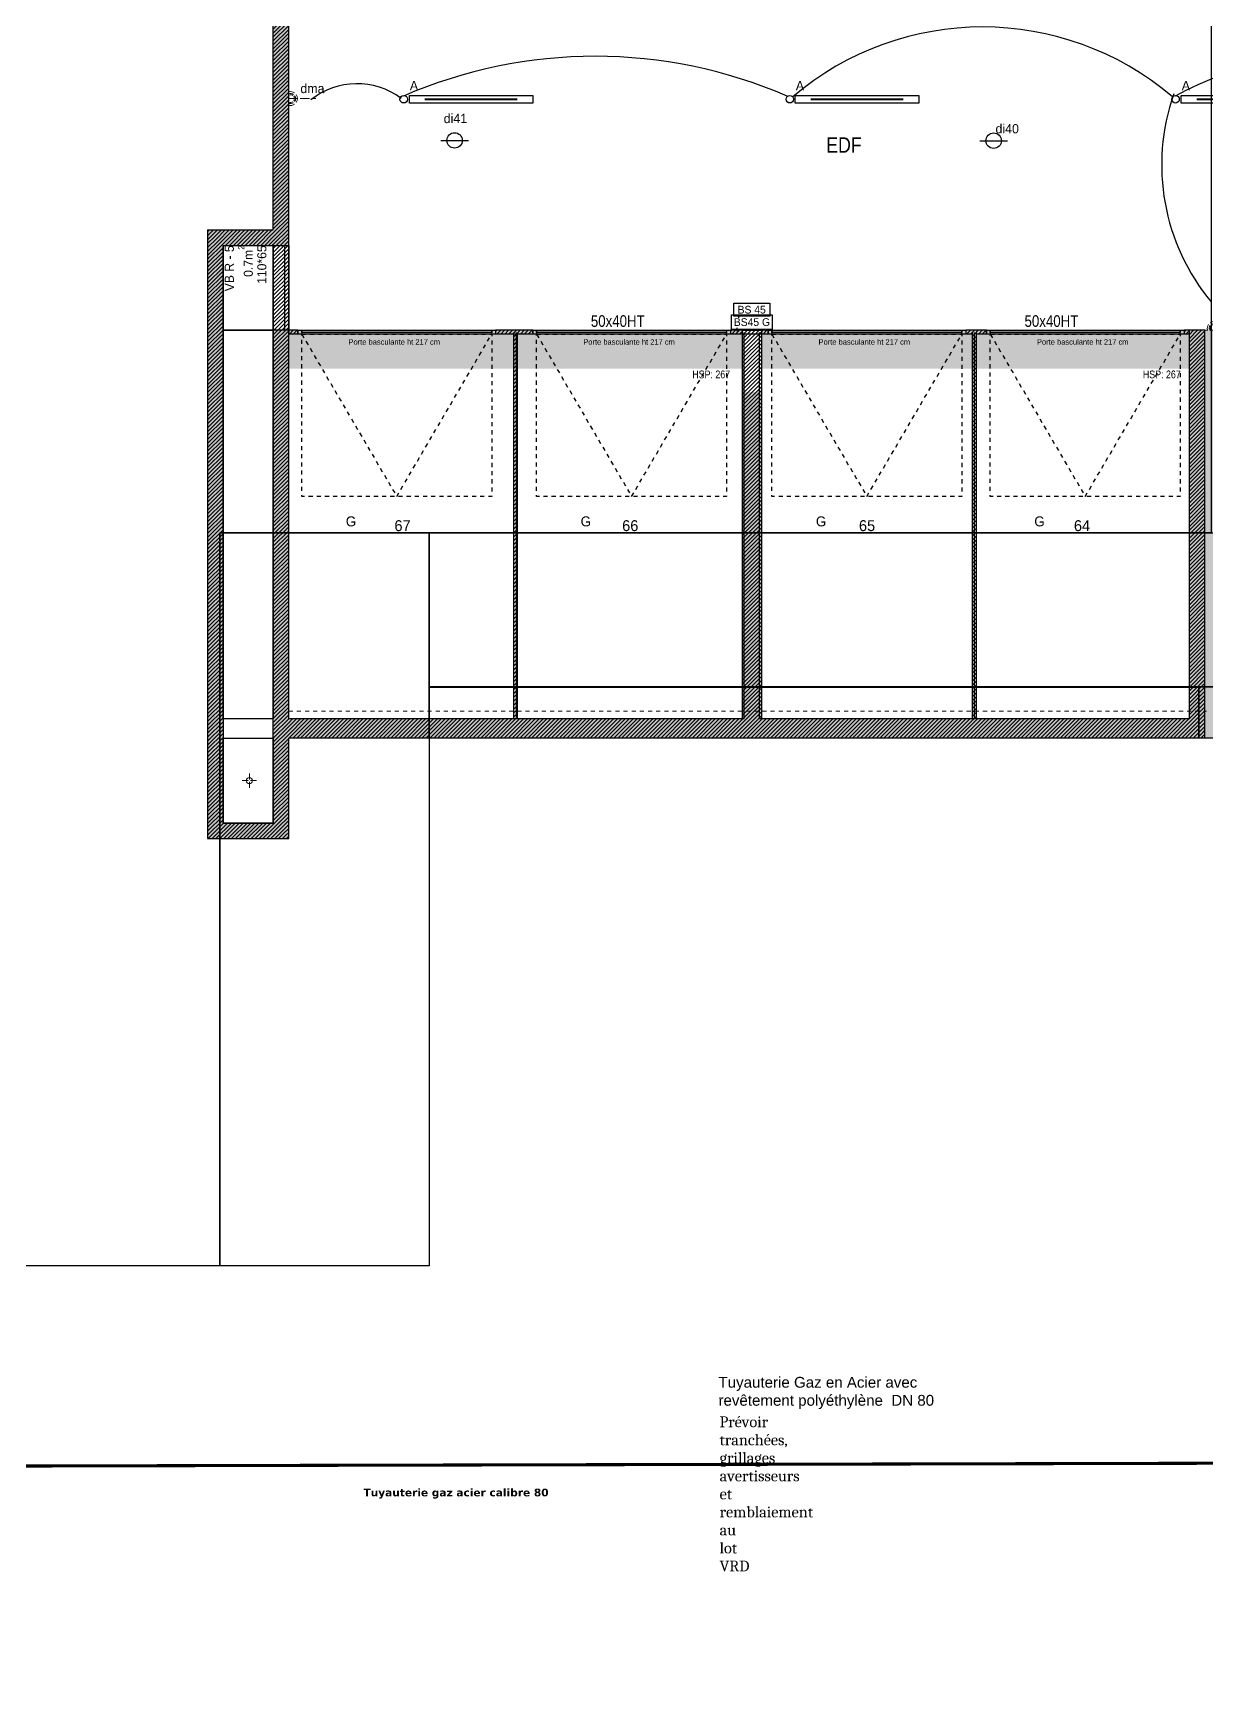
# Model space of a CAD drawing. Header units: centimetres. Extents: x 2811 to 13089, y 820 to 6224.
# Drawn here: x 4690 to 6209, y 2005 to 4164 of the extents above; entities that cross this region are included whole.
import ezdxf
from ezdxf.enums import TextEntityAlignment as Align

# ---------------------------------------------------------------- set-up
doc = ezdxf.new("R2010")
doc.units = ezdxf.units.CM
for name, pattern in [('ACAD_ISO02W100', [15, 12, -3]), ('prlm_gaz', [36, 24, -3, 0, -3, 0, -3, 0, -3]), ('Style de ligne -1', [0.41664, 0.20828, -0.20836]), ('VW-01', [0.41656, 0.20828, -0.20828])]:
    doc.linetypes.add(name, pattern=pattern)
for name, color, linetype in [('01_poch_BN', 9, 'Continuous'), ('01_poch_murs', 253, 'Continuous'), ('01_texte', 252, 'Continuous'), ('B GÈnÈral_Hatch', 252, 'Continuous'), ('B Général', 252, 'Continuous'), ('C ANNOTATIONS-prestations', 252, 'Continuous'), ('C ANNOTATIONS-texte', 252, 'Continuous')]:
    doc.layers.add(name, color=color, linetype=linetype)
for name, color, linetype, lineweight in [('prlm-ELEC-BT', 1, 'Continuous', 25), ('prlm-ELEC-CFO', 1, 'Continuous', 25), ('prlm-ELEC-SSI', 6, 'Continuous', 30), ('prlm-GAZ', 2, 'Continuous', 50), ('prlm-MOD-PB', 2, 'Continuous', 30)]:
    doc.layers.add(name, color=color, linetype=linetype, lineweight=lineweight)
doc.layers.add('prlm-ZEROPLOT', color=254, linetype='Continuous', plot=False)
doc.styles.add('ARIAL NA', font='ARIALN.TTF')
doc.styles.add('Eurostile', font='Eurosti.TTF')
doc.styles.add('Eurostile (bold)', font='Eurostib.TTF')
doc.styles.add('prlm-eau-ef', font='ariblk.ttf', dxfattribs={"height": 18})
doc.styles.add('prlm-elec-cfo', font='comic.ttf', dxfattribs={"height": 12})
doc.styles.add('prlm-elec-ssi', font='comic.ttf', dxfattribs={"height": 12})
doc.styles.add('prlm-mod', font='cambriaz.ttf', dxfattribs={"height": 18})
doc.styles.add('prlm-narrow', font='swissc.ttf', dxfattribs={"height": 10})
pattern_1 = [(45, (0, 0), (2.4253472, -2.6458333), [])]

# ---------------------------------------------------------------- blocks, each defined once
blk = doc.blocks.new('Porte basculante ht200cm')
at = {"layer": 'B Général', "linetype": 'Style de ligne -1', "ltscale": 25.4}
for p, q in [((-123, -2.5), (0, -212.5)), ((0, -212.5), (123, -2.5))]:
    blk.add_line(p, q, dxfattribs=at)
at = {"layer": 'B Général', "linetype": 'Continuous', "flags": 128}
for points in [[(-128, 2.5), (128, 2.5), (128, -2.5), (-128, -2.5)], [(-123, 2.5), (123, 2.5), (123, -0.5), (-123, -0.5)]]:
    blk.add_lwpolyline(points, close=True, dxfattribs=at)
at = {"layer": 'B Général', "flags": 128}
for points in [[(-128, 2.5), (-123, 2.5), (-123, -2.5), (-128, -2.5)], [(123, 2.5), (128, 2.5), (128, -2.5), (123, -2.5)]]:
    blk.add_lwpolyline(points, close=True, dxfattribs=at)
at = {"layer": 'B Général', "linetype": 'Style de ligne -1', "ltscale": 25.4, "flags": 128}
blk.add_lwpolyline([(-123, -2.5), (123, -2.5), (123, -212.5), (-123, -212.5)], close=True, dxfattribs=at)
at = {"layer": 'B Général', "insert": (-66, -238.4), "char_height": 12.9, "attachment_point": 1, "line_spacing_factor": 0.894142, "style": 'Eurostile'}
blk.add_mtext('G', dxfattribs=at)
at = {"layer": 'C ANNOTATIONS-prestations', "insert": (-62.6, -9), "char_height": 7.059, "attachment_point": 1, "line_spacing_factor": 0.894142, "style": 'Eurostile'}
blk.add_mtext('Porte basculante ht 217 cm', dxfattribs=at)
blk = doc.blocks.new('Objet Paramétrique (2D)')
at = {"layer": 'B Général', "linetype": 'Continuous'}
for p, q in [((0, 0), (0, 500)), ((278.5, 0), (278.5, 500)), ((557, 0), (557, 500)), ((0, 0), (557, 0))]:
    blk.add_line(p, q, dxfattribs=at)
at = {"layer": 'B Général', "extrusion": (0, 0, -1), "char_height": 14.118, "attachment_point": 5, "text_direction": (-1, 0, 0), "line_spacing_factor": 0.894142, "style": 'Eurostile'}
for s, insert in [('64', (139.25, 250)), ('65', (417.75, 250))]:
    blk.add_mtext(s, dxfattribs=dict(at, insert=insert))
blk = doc.blocks.new('Objet Paramétrique (2D)-1')
at = {"layer": 'B Général', "linetype": 'Continuous'}
for p, q in [((0, 0), (0, 500)), ((295, 0), (295, 500)), ((590, 0), (590, 500)), ((0, 0), (590, 0))]:
    blk.add_line(p, q, dxfattribs=at)
at = {"layer": 'B Général', "extrusion": (0, 0, -1), "char_height": 14.12, "attachment_point": 5, "text_direction": (-1, 0, 0), "line_spacing_factor": 0.894142, "style": 'Eurostile'}
for s, insert in [('66', (147.5, 250)), ('67', (442.5, 250))]:
    blk.add_mtext(s, dxfattribs=dict(at, insert=insert))
blk = doc.blocks.new('Groupe-38-1')
at = {"layer": 'B Général', "lineweight": 18}
for p, q in [((4968.5, 3196.4), (4960.7, 3196.4)), ((4970, 3198), (4970, 3205.8)), ((4970, 3194.8), (4970, 3187)), ((4971.6, 3196.4), (4979.4, 3196.4))]:
    blk.add_line(p, q, dxfattribs=at)
blk.add_circle((4970, 3196.4), 3.91, dxfattribs=at)
blk = doc.blocks.new('xi.lumA')
at = {"layer": 'prlm-ELEC-CFO', "color": 0, "linetype": 'ByBlock', "lineweight": -2, "ltscale": 50}
blk.add_lwpolyline([(-80, -5), (-80, 5), (80, 5), (80, -5)], close=True, dxfattribs=at)
at = {"layer": 'prlm-ELEC-CFO', "color": 0, "linetype": 'ByBlock', "lineweight": 5, "ltscale": 50, "const_width": 2.6}
blk.add_lwpolyline([(-60, 0), (60, 0), (60, 0)], dxfattribs=at)
blk = doc.blocks.new('xi.dma')
at = {"layer": 'prlm-ELEC-CFO', "color": 0, "linetype": 'ACAD_ISO02W100', "lineweight": 5, "flags": 128}
for points in [[(0, 0), (0, 35)], [(-20, 0), (20, 0)]]:
    blk.add_lwpolyline(points, dxfattribs=at)
at = {"layer": 'prlm-ELEC-CFO', "color": 0, "linetype": 'ByBlock', "lineweight": 5}
for radius, start, end in [(9, 145, 191.803), (6.5, 145, 199.0387), (9, 55, 125), (5, 145, 207.3745), (6.5, 55, 125), (5, 55, 125), (5, 332.6255, 35), (6.5, 340.9613, 35), (9, 348.197, 35)]:
    blk.add_arc((0, 2.4), radius, start, end, dxfattribs=at)
blk = doc.blocks.new('xi.bs45')
at = {"layer": 'prlm-ELEC-SSI', "color": 0, "linetype": 'ByBlock', "lineweight": -2}
blk.add_lwpolyline([(-23.5, 17), (23.5, 17), (23.5, 0), (-23.5, 0)], close=True, dxfattribs=at)
at = {"layer": 'prlm-ZEROPLOT', "color": 254, "linetype": 'ByBlock', "lineweight": -2}
blk.add_lwpolyline([(-17, -2), (-17, 2)], dxfattribs=at)
at = {"layer": 'prlm-ELEC-SSI', "color": 0, "linetype": 'ByBlock', "lineweight": -2, "insert": (-0.2, 8.4), "char_height": 10, "width": 43.769, "attachment_point": 5, "style": 'prlm-elec-cfo', "bg_fill": 3, "box_fill_scale": 1, "bg_fill_color": 256, "bg_fill_transparency": 0}
blk.add_mtext('BS 45', dxfattribs=at)
blk = doc.blocks.new('xi.bs45g')
at = {"layer": 'prlm-ELEC-SSI', "color": 0, "linetype": 'ByBlock', "lineweight": -2}
blk.add_lwpolyline([(-26.5, 19), (26.5, 19), (26.5, 0), (-26.5, 0)], close=True, dxfattribs=at)
at = {"layer": 'prlm-ZEROPLOT', "color": 254, "linetype": 'ByBlock', "lineweight": -2}
blk.add_lwpolyline([(-19, -2), (-19, 2)], dxfattribs=at)
at = {"layer": 'prlm-ELEC-SSI', "color": 0, "linetype": 'ByBlock', "lineweight": -2, "insert": (0.1, 9.5), "char_height": 10, "width": 49.661, "attachment_point": 5, "style": 'prlm-elec-cfo', "bg_fill": 3, "box_fill_scale": 1, "bg_fill_color": 256, "bg_fill_transparency": 0}
blk.add_mtext('BS45 G', dxfattribs=at)
blk = doc.blocks.new('xi.DI')
at = {"layer": 'prlm-ELEC-SSI', "color": 0, "linetype": 'ByBlock', "lineweight": -2, "flags": 128}
blk.add_lwpolyline([(-18, 0), (18, 0)], dxfattribs=at)
at = {"layer": 'prlm-ELEC-SSI', "color": 0, "linetype": 'ByBlock', "lineweight": -2}
blk.add_circle((0, 0), 10, dxfattribs=at)

msp = doc.modelspace()

# ---------------------------------------------------------------- hatches: boundary and pattern name
at = {"layer": '01_poch_BN'}
h = msp.add_hatch(color=256, dxfattribs=at)
h.dxf.hatch_style = 1
h.paths.add_polyline_path([(5608.31, 3779.635), (5020.31, 3779.635), (5020.31, 3729.635), (5608.31, 3729.635)])
h = msp.add_hatch(color=256, dxfattribs=at)
h.dxf.hatch_style = 1
h.paths.add_polyline_path([(6188.31, 3779.633), (5633.31, 3779.635), (5633.31, 3729.635), (6188.31, 3729.633)])
at = {"layer": '01_poch_murs'}
h = msp.add_hatch(color=256, dxfattribs=at)
h.dxf.hatch_style = 1
edge = h.paths.add_edge_path()
edge.add_line((4843.31, 4714.635), (4843.31, 4696.635))
edge.add_line((4843.31, 4696.635), (4835.31, 4696.635))
edge.add_line((4835.31, 4696.635), (4835.31, 4348.672))
edge.add_line((4835.31, 4348.672), (5000.316, 4348.672))
edge.add_line((5000.316, 4348.672), (5000.318, 4586.635))
edge.add_line((5000.318, 4586.635), (5020.318, 4586.635))
edge.add_line((5020.318, 4586.635), (5020.316, 4348.672))
edge.add_line((5020.316, 4348.672), (5075.31, 4348.672))
edge.add_line((5075.31, 4348.672), (5075.31, 4330.672))
edge.add_line((5075.31, 4330.672), (5020.316, 4330.672))
edge.add_line((5020.316, 4330.672), (5020.312, 3889.654))
edge.add_line((5020.312, 3889.654), (4935.311, 3889.654))
edge.add_line((4935.311, 3889.654), (4935.311, 3141.635))
edge.add_line((4935.311, 3141.635), (5000.31, 3141.635))
edge.add_line((5000.31, 3141.635), (5000.31, 3779.654))
edge.add_line((5000.31, 3779.654), (5020.31, 3779.654))
edge.add_line((5020.31, 3779.654), (5020.31, 3276.635))
edge.add_line((5020.31, 3276.635), (5608.31, 3276.635))
edge.add_line((5608.31, 3276.635), (5608.31, 3699.635))
edge.add_line((5608.31, 3699.635), (5633.31, 3699.635))
edge.add_line((5633.31, 3699.635), (5633.31, 3276.635))
edge.add_line((5633.31, 3276.635), (6188.31, 3276.633))
edge.add_line((6188.31, 3276.633), (6188.31, 3779.633))
edge.add_line((6188.31, 3779.633), (6210.31, 3779.633))
edge.add_line((6210.31, 3779.633), (6210.31, 3779.633))
edge.add_line((6210.31, 3779.633), (6230.31, 3779.633))
edge.add_line((6230.31, 3779.633), (6230.31, 3276.633))
edge.add_line((6230.31, 3276.633), (6786.31, 3276.635))
edge.add_line((6786.31, 3276.635), (6786.31, 3779.654))
edge.add_line((6786.31, 3779.654), (6806.31, 3779.655))
edge.add_line((6806.31, 3779.655), (6806.31, 3276.635))
edge.add_line((6806.31, 3276.635), (7056.31, 3276.635))
edge.add_line((7056.31, 3276.635), (7056.31, 3829.635))
edge.add_line((7056.31, 3829.635), (7222.31, 3829.635))
edge.add_line((7222.31, 3829.635), (7222.31, 3809.635))
edge.add_line((7222.31, 3809.635), (7074.31, 3809.635))
edge.add_line((7074.31, 3809.635), (7075.576, 3280.885))
edge.add_arc((7078.826, 3280.885), 3.25, 0, 180, ccw=False)
edge.add_arc((7078.826, 3280.885), 3.25, -90, 0, ccw=False)
edge.add_line((7078.826, 3277.635), (7332.31, 3276.635))
edge.add_line((7332.31, 3276.635), (7332.31, 3809.635))
edge.add_line((7332.31, 3809.635), (7324.31, 3809.635))
edge.add_line((7324.31, 3809.635), (7324.31, 3829.635))
edge.add_line((7324.31, 3829.635), (7352.31, 3829.635))
edge.add_line((7352.31, 3829.635), (7352.31, 3276.635))
edge.add_line((7352.31, 3276.635), (7612.31, 3276.635))
edge.add_line((7612.31, 3276.635), (7612.31, 3779.62))
edge.add_line((7612.31, 3779.62), (7632.31, 3779.62))
edge.add_line((7632.31, 3779.62), (7632.31, 3276.635))
edge.add_line((7632.31, 3276.635), (8147.31, 3276.635))
edge.add_line((8147.31, 3276.635), (8147.31, 3779.62))
edge.add_line((8147.31, 3779.62), (8167.31, 3779.62))
edge.add_line((8167.31, 3779.62), (8167.31, 3276.635))
edge.add_line((8167.31, 3276.635), (8427.31, 3276.635))
edge.add_line((8427.31, 3276.635), (8427.31, 3779.582))
edge.add_line((8427.31, 3779.582), (8452.31, 3779.582))
edge.add_line((8452.31, 3779.582), (8452.372, 2619.625))
edge.add_line((8452.372, 2619.625), (9042.891, 2619.625))
edge.add_line((9042.891, 2619.625), (9042.829, 3334.646))
edge.add_line((9042.829, 3334.646), (9060.829, 3334.646))
edge.add_line((9060.829, 3334.646), (9060.829, 2947.635))
edge.add_line((9060.829, 2947.635), (9276.816, 2947.635))
edge.add_line((9276.816, 2947.635), (9276.816, 2927.635))
edge.add_line((9276.816, 2927.635), (9060.829, 2927.635))
edge.add_line((9060.829, 2927.635), (9060.829, 2474.635))
edge.add_line((9060.829, 2474.635), (9585.792, 2474.635))
edge.add_line((9585.792, 2474.635), (9585.792, 2584.64))
edge.add_line((9585.792, 2584.64), (9605.792, 2584.64))
edge.add_line((9605.792, 2584.64), (9605.792, 2454.635))
edge.add_line((9605.792, 2454.635), (9042.829, 2454.635))
edge.add_line((9042.829, 2454.635), (9042.891, 2599.625))
edge.add_line((9042.891, 2599.625), (8452.372, 2599.625))
edge.add_line((8452.372, 2599.625), (8452.31, 2349.635))
edge.add_line((8452.31, 2349.635), (9810.829, 2349.635))
edge.add_line((9810.829, 2349.635), (9810.829, 2324.635))
edge.add_line((9810.829, 2324.635), (8427.31, 2324.635))
edge.add_line((8427.31, 2324.635), (8427.31, 3181.635))
edge.add_line((8427.31, 3181.635), (8427.31, 3251.635))
edge.add_line((8427.31, 3251.635), (7074.31, 3251.635))
edge.add_line((7074.31, 3251.635), (6969.311, 3251.635))
edge.add_line((6969.311, 3251.635), (6208.31, 3251.633))
edge.add_line((6208.31, 3251.633), (6208.31, 3251.633))
edge.add_line((6208.31, 3251.633), (5020.307, 3251.635))
edge.add_line((5020.307, 3251.635), (5020.306, 3121.635))
edge.add_line((5020.306, 3121.635), (4915.311, 3121.635))
edge.add_line((4915.311, 3121.635), (4915.311, 3909.654))
edge.add_line((4915.311, 3909.654), (5000.312, 3909.654))
edge.add_line((5000.312, 3909.654), (5000.316, 4330.672))
edge.add_line((5000.316, 4330.672), (4815.31, 4330.672))
edge.add_line((4815.31, 4330.672), (4815.31, 4909.635))
edge.add_line((4815.31, 4909.635), (5487.241, 4909.634))
edge.add_line((5487.241, 4909.634), (5488.653, 4884.635))
edge.add_line((5488.653, 4884.635), (5608.31, 4884.635))
edge.add_line((5608.31, 4884.635), (5608.31, 4459.637))
edge.add_line((5608.31, 4459.637), (5633.294, 4459.389))
edge.add_line((5633.294, 4459.389), (5633.324, 4459.389))
edge.add_line((5633.324, 4459.389), (5608.339, 4459.637))
edge.add_line((5608.339, 4459.637), (5608.31, 4884.635))
edge.add_line((5608.31, 4884.635), (5203.31, 4884.635))
edge.add_line((5203.31, 4884.635), (5203.31, 4330.672))
edge.add_line((5203.31, 4330.672), (5203.31, 4330.672))
edge.add_line((5203.31, 4330.672), (5203.368, 4459.636))
edge.add_line((5203.368, 4459.636), (5185.368, 4459.636))
edge.add_line((5185.368, 4459.636), (5185.31, 4696.635))
edge.add_line((5185.31, 4696.635), (5020.318, 4696.635))
edge.add_line((5020.318, 4696.635), (5020.318, 4688.635))
edge.add_line((5020.318, 4688.635), (5000.318, 4688.635))
edge.add_line((5000.318, 4688.635), (5000.318, 4696.635))
edge.add_line((5000.318, 4696.635), (4945.31, 4696.635))
edge.add_line((4945.31, 4696.635), (4945.31, 4714.635))
edge.add_line((4945.31, 4714.635), (5185.31, 4714.635))
edge.add_line((5185.31, 4714.635), (5185.31, 4884.635))
edge.add_line((5185.31, 4884.635), (4835.31, 4884.635))
edge.add_line((4835.31, 4884.635), (4835.31, 4714.635))
edge.add_line((4835.31, 4714.635), (4843.31, 4714.635))
at = {"layer": 'B GÈnÈral_Hatch', "linetype": 'Continuous'}
h = msp.add_hatch(dxfattribs=at)
h.set_pattern_fill('50_BETON', color=256, style=0, pattern_type=2)
h.set_pattern_definition(pattern_1)
h.paths.add_polyline_path([(5000.973, 4593.189), (5000.961, 3141.389), (5020.961, 3121.389), (5020.973, 4593.189)])
h = msp.add_hatch(dxfattribs=at)
h.set_pattern_fill('50_BETON', color=256, style=0, pattern_type=2)
h.set_pattern_definition(pattern_1)
h.paths.add_polyline_path([(4915.966, 3121.389), (4935.966, 3141.389), (4935.966, 3889.408), (4915.966, 3909.408)])
h = msp.add_hatch(dxfattribs=at)
h.set_pattern_fill('50_BETON', color=256, style=0, pattern_type=2)
h.set_pattern_definition(pattern_1)
h.paths.add_polyline_path([(5000.967, 3889.408), (5000.967, 3909.408), (4915.966, 3909.408), (4935.966, 3889.408)])
h = msp.add_hatch(dxfattribs=at)
h.set_pattern_fill('50_BETON', color=256, style=0, pattern_type=2)
h.set_pattern_definition(pattern_1)
h.paths.add_polyline_path([(5032.965, 3774.37), (5032.965, 3779.37), (5020.959, 3779.37), (5020.959, 3774.37)])
h = msp.add_hatch(dxfattribs=at)
h.set_pattern_fill('50_BETON', color=256, style=0, pattern_type=2)
h.set_pattern_definition(pattern_1)
h.paths.add_polyline_path([(5337.2, 3774.37), (5337.2, 3779.37), (5288.965, 3779.37), (5288.965, 3774.37)])
h = msp.add_hatch(dxfattribs=at)
h.set_pattern_fill('50_BETON', color=256, style=0, pattern_type=2)
h.set_pattern_definition(pattern_1)
h.paths.add_polyline_path([(5641.965, 3774.37), (5641.965, 3779.37), (5593.2, 3779.37), (5593.2, 3774.37)])
h = msp.add_hatch(dxfattribs=at)
h.set_pattern_fill('50_BETON', color=256, style=0, pattern_type=2)
h.set_pattern_definition(pattern_1)
h.paths.add_polyline_path([(5608.465, 3276.389), (5633.465, 3276.389), (5633.465, 3779.389), (5608.465, 3779.389)])
h = msp.add_hatch(dxfattribs=at)
h.set_pattern_fill('50_BETON', color=256, style=0, pattern_type=2)
h.set_pattern_definition(pattern_1)
h.paths.add_polyline_path([(5924.888, 3774.37), (5924.888, 3779.37), (5897.965, 3779.37), (5897.965, 3774.37)])
h = msp.add_hatch(dxfattribs=at)
h.set_pattern_fill('50_BETON', color=256, style=0, pattern_type=2)
h.set_pattern_definition(pattern_1)
h.paths.add_polyline_path([(6180.888, 3774.37), (6187.888, 3774.37), (6187.888, 3779.37), (6180.888, 3779.37)])
h = msp.add_hatch(dxfattribs=at)
h.set_pattern_fill('50_BETON', color=256, style=0, pattern_type=2)
h.set_pattern_definition(pattern_1)
h.paths.add_polyline_path([(6187.888, 3779.389), (6187.888, 3276.389), (6207.888, 3251.389), (6207.888, 3779.389)])
h = msp.add_hatch(dxfattribs=at)
h.set_pattern_fill('50_BETON', color=256, style=0, pattern_type=2)
h.set_pattern_definition(pattern_1)
h.paths.add_polyline_path([(5312.465, 3276.389), (5317.465, 3276.389), (5317.465, 3776.389), (5312.465, 3776.389)])
h = msp.add_hatch(dxfattribs=at)
h.set_pattern_fill('50_BETON', color=256, style=0, pattern_type=2)
h.set_pattern_definition(pattern_1)
h.paths.add_polyline_path([(5906.926, 3776.87), (5906.926, 3276.427), (5911.926, 3276.427), (5911.926, 3776.87)])
h = msp.add_hatch(dxfattribs=at)
h.set_pattern_fill('50_BETON', color=256, style=0, pattern_type=2)
h.set_pattern_definition(pattern_1)
h.paths.add_polyline_path([(5020.962, 3276.389), (5020.962, 3251.389), (6207.888, 3251.389), (6187.888, 3276.389)])
h = msp.add_hatch(dxfattribs=at)
h.set_pattern_fill('50_BETON', color=256, style=0, pattern_type=2)
h.set_pattern_definition(pattern_1)
h.paths.add_polyline_path([(5020.961, 3121.389), (5000.961, 3141.389), (4935.966, 3141.389), (4915.966, 3121.389)])

# ---------------------------------------------------------------- linework, layer by layer
at = {"layer": 'B Général', "linetype": 'Continuous', "lineweight": 18}
for p, q in [((5000.967, 3909.408), (5000.973, 4593.189)), ((5020.962, 3276.389), (5020.973, 4593.189)), ((4915.966, 3909.408), (4915.966, 3121.389)), ((4915.966, 3909.408), (5000.967, 3909.408)), ((4935.966, 3889.408), (4935.966, 3141.389)), ((4935.966, 3889.408), (5000.967, 3889.408)), ((5000.961, 3141.389), (5000.967, 3889.408)), ((5032.965, 3779.37), (5020.959, 3779.37)), ((5337.2, 3779.37), (5288.965, 3779.37)), ((5641.965, 3779.37), (5593.2, 3779.37)), ((5608.465, 3779.389), (5608.465, 3276.389)), ((5633.465, 3779.389), (5633.465, 3276.389)), ((5924.888, 3779.37), (5897.965, 3779.37)), ((6187.888, 3779.37), (6180.888, 3779.37)), ((6187.888, 3276.389), (6187.888, 3779.389)), ((6207.888, 3251.389), (6207.888, 3779.389)), ((5032.965, 3774.37), (5020.959, 3774.37)), ((5337.2, 3774.37), (5288.965, 3774.37)), ((5312.465, 3276.389), (5312.465, 3776.389)), ((5317.465, 3276.389), (5317.465, 3776.389)), ((5641.965, 3774.37), (5593.2, 3774.37)), ((5906.926, 3774.37), (5897.965, 3774.37)), ((5906.926, 3276.427), (5906.926, 3776.87)), ((5911.926, 3276.427), (5911.926, 3776.87)), ((5924.888, 3774.37), (5911.926, 3774.37)), ((6187.888, 3774.37), (6180.888, 3774.37)), ((5608.465, 3276.389), (5020.962, 3276.389)), ((6187.888, 3276.389), (5633.465, 3276.389)), ((5020.961, 3121.389), (5020.962, 3251.389)), ((6207.888, 3251.389), (5020.962, 3251.389)), ((4935.966, 3141.389), (5000.961, 3141.389)), ((4915.966, 3121.389), (5020.961, 3121.389))]:
    msp.add_line(p, q, dxfattribs=at)
at = {"layer": 'B Général', "linetype": 'Continuous'}
for p, q in [((5000.967, 3909.408), (5000.973, 4593.189)), ((5020.962, 3276.389), (5020.973, 4593.189)), ((4915.966, 3909.408), (4915.966, 3121.389)), ((4915.966, 3909.408), (5000.967, 3909.408)), ((4935.966, 3889.408), (4935.966, 3141.389)), ((4935.966, 3889.408), (5000.967, 3889.408)), ((5000.961, 3141.389), (5000.967, 3889.408)), ((5020.959, 3779.37), (5020.959, 3774.37)), ((5032.965, 3779.37), (5020.959, 3779.37)), ((5032.965, 3779.37), (5032.965, 3774.37)), ((5288.965, 3779.37), (5288.965, 3774.37)), ((5337.2, 3779.37), (5288.965, 3779.37)), ((5337.2, 3779.37), (5337.2, 3774.37)), ((5593.2, 3779.37), (5593.2, 3774.37)), ((5641.965, 3779.37), (5593.2, 3779.37)), ((5608.465, 3779.389), (5608.465, 3276.389)), ((5608.465, 3779.389), (5633.465, 3779.389)), ((5633.465, 3779.389), (5633.465, 3276.389)), ((5641.965, 3779.37), (5641.965, 3774.37)), ((5897.965, 3779.37), (5897.965, 3774.37)), ((5924.888, 3779.37), (5897.965, 3779.37)), ((5924.888, 3779.37), (5924.888, 3774.37)), ((6180.888, 3779.37), (6180.888, 3774.37)), ((6187.888, 3779.37), (6180.888, 3779.37)), ((6207.888, 3779.389), (6187.888, 3779.389)), ((6187.888, 3276.389), (6187.888, 3779.389)), ((6207.888, 3251.389), (6207.888, 3779.389)), ((5032.965, 3774.37), (5020.959, 3774.37)), ((5337.2, 3774.37), (5288.965, 3774.37)), ((5312.465, 3276.389), (5312.465, 3776.389)), ((5317.465, 3276.389), (5317.465, 3776.389)), ((5641.965, 3774.37), (5593.2, 3774.37)), ((5906.926, 3774.37), (5897.965, 3774.37)), ((5906.926, 3276.427), (5906.926, 3776.87)), ((5911.926, 3276.427), (5911.926, 3776.87)), ((5924.888, 3774.37), (5911.926, 3774.37)), ((6187.888, 3774.37), (6180.888, 3774.37)), ((5608.465, 3276.389), (5020.962, 3276.389)), ((6187.888, 3276.389), (5633.465, 3276.389)), ((5020.961, 3121.389), (5020.962, 3251.389)), ((6207.888, 3251.389), (5020.962, 3251.389)), ((4935.966, 3141.389), (5000.961, 3141.389)), ((4915.966, 3121.389), (5020.961, 3121.389))]:
    msp.add_line(p, q, dxfattribs=at)
at = {"layer": 'B Général', "linetype": 'VW-01', "lineweight": 18, "ltscale": 25.4}
msp.add_line((5020.962, 3286.389), (6209.888, 3286.389), dxfattribs=at)
at = {"layer": 'B Général', "linetype": 'Continuous', "flags": 128}
for points in [[(4935.966, 3889.408), (5000.966, 3889.408), (5000.966, 3779.408), (4935.966, 3779.408)], [(5000.967, 3779.408), (5000.967, 3889.408), (5020.965, 3889.408), (5020.965, 3779.408)], [(5015.965, 3779.408), (5015.965, 3889.408), (5020.965, 3889.408), (5020.965, 3779.408)], [(4935.966, 3779.408), (5000.963, 3779.408), (5000.963, 3276.427), (4935.966, 3276.427)], [(4935.966, 3251.389), (5000.966, 3251.389), (5000.966, 3141.389), (4935.966, 3141.389)]]:
    msp.add_lwpolyline(points, close=True, dxfattribs=at)
at = {"layer": 'prlm-MOD-PB', "ltscale": 0.8, "const_width": 4}
msp.add_lwpolyline([(2812.976, 2304.706), (6460.168, 2313.199), (7232.183, 2976.973), (7662.663, 2976.973), (7790.514, 2909.886), (8085.32, 2043.919), (8134.686, 2007.284), (9143.651, 2010.985), (9180.94, 2048.275), (9180.94, 2348.491)], dxfattribs=at)
at = {"layer": 'prlm-ZEROPLOT', "ltscale": 25}
msp.add_lwpolyline([(4624.225, 5512.376), (5209.041, 5512.376), (5209.042, 4917.389), (6215.888, 4917.389), (6215.888, 3517.389), (4931.965, 3517.389), (4931.965, 2568.403), (4331.442, 2568.403)], dxfattribs=at)
at = {"layer": 'prlm-ZEROPLOT'}
for points in [[(4931.965, 3517.389), (5203.041, 3517.389), (5203.041, 2568.403), (4931.965, 2568.403)], [(7638.484, 3317.639), (5203.041, 3317.639), (5203.041, 3517.389), (7638.484, 3517.389)], [(6199.948, 3251.389), (5203.041, 3251.389), (5203.041, 3317.389), (6199.948, 3317.389)], [(7626.484, 3251.389), (6199.948, 3251.389), (6199.948, 3317.639), (7626.484, 3317.639)]]:
    msp.add_lwpolyline(points, close=True, dxfattribs=at)

# ---------------------------------------------------------------- block references
at = {"layer": 'B Général', "rotation": 359.9999999995507}
for p in [(5160.965, 3776.87), (5465.2, 3776.87), (5769.965, 3776.87), (6052.888, 3776.87)]:
    msp.add_blockref('Porte basculante ht200cm', p, dxfattribs=at)
at = {"layer": 'B Général', "xscale": -1}
msp.add_blockref('Objet Paramétrique (2D)-1', (5610.96, 3276.389), dxfattribs=at)
at = {"layer": 'B Général', "xscale": -1, "rotation": 8.337614811599484e-09}
msp.add_blockref('Objet Paramétrique (2D)', (6187.965, 3276.389), dxfattribs=at)
at = {"layer": 'B Général'}
msp.add_blockref('Groupe-38-1', (0, 0), dxfattribs=at)
at = {"layer": 'prlm-ELEC-CFO', "rotation": 270}
msp.add_blockref('xi.dma', (5020.968, 4079.389), dxfattribs=at)
at = {"layer": 'prlm-ELEC-CFO'}
for name, p in [('xi.lumA', (5257.262, 4078.395)), ('xi.lumA', (5757.262, 4078.395)), ('xi.lumA', (6257.262, 4078.395)), ('xi.dma', (6219.888, 3779.389))]:
    msp.add_blockref(name, p, dxfattribs=at)
at = {"layer": 'prlm-ELEC-SSI', "rotation": 0.001060557933219683}
msp.add_blockref('xi.DI', (5235.862, 4025.234), dxfattribs=at)

# ---------------------------------------------------------------- texts
at = {"layer": '01_texte', "style": 'ARIAL NA'}
for s, height, p in [('50x40HT', 15, (5447.275, 3779.373)), ('50x40HT', 15, (6009.058, 3779.373)), ('HSP: 267', 10, (5568.328, 3714.312)), ('HSP: 267', 10, (6152.047, 3714.31))]:
    msp.add_text(s, height=height, dxfattribs=at).set_placement(p, align=Align.BOTTOM_CENTER)
at = {"layer": 'C ANNOTATIONS-texte', "insert": (4938.136, 3889.408), "char_height": 11.765, "width": 110, "attachment_point": 3, "rotation": 90, "line_spacing_factor": 0.894142, "style": 'Eurostile (bold)'}
msp.add_mtext('VB R - 5\\P{\\fEurostile|b0|i0|c0|p0; 0.7m}{\\fEurostile|b0|i0|c0|p0;\\H0.6667x;\\S2^ ;}{\\fEurostile|b0|i0|c0|p0;\\P110*65}', dxfattribs=at)
msp.add_mtext('VB R - 5\\P{\\fEurostile|b0|i0|c0|p0; 0.7m}{\\fEurostile|b0|i0|c0|p0;\\H0.6667x;\\S2^ ;}{\\fEurostile|b0|i0|c0|p0;\\P110*65}', dxfattribs=at)
at = {"layer": 'prlm-ELEC-BT', "lineweight": 9, "insert": (5740.293, 4019.336), "char_height": 20, "width": 55.65252, "attachment_point": 5, "line_spacing_factor": 0.72, "style": 'prlm-narrow'}
msp.add_mtext('EDF', dxfattribs=at)
at = {"layer": 'prlm-GAZ', "linetype": 'prlm_gaz', "ltscale": 0.8, "insert": (5117.865, 2279.768), "char_height": 10, "width": 247.9039, "attachment_point": 1, "style": 'prlm-mod'}
msp.add_mtext('{\\fVerdana|b1|i0|c0|p34;Tuyauterie gaz acier calibre 80}', dxfattribs=at)
at = {"layer": 'prlm-MOD-PB', "color": 1, "linetype": 'prlm_gaz', "ltscale": 0.8, "insert": (5577.719, 2424.454), "char_height": 14, "width": 350.73765, "attachment_point": 1, "style": 'prlm-eau-ef'}
msp.add_mtext('\\pt182;{\\fArial|b0|i0|c0|p34;Tuyauterie Gaz en Acier avec revêtement polyéthylène  DN 80}', dxfattribs=at)
at = {"layer": 'prlm-MOD-PB', "color": 20, "insert": (5579.206, 2373.306), "char_height": 14, "width": 1.3263, "attachment_point": 1, "style": 'prlm-mod'}
msp.add_mtext('Prévoir tranchées, grillages avertisseurs\\Pet remblaiement au lot VRD', dxfattribs=at)

# ---------------------------------------------------------------- next in the draw order: block references
at = {"layer": 'prlm-ELEC-SSI'}
msp.add_blockref('xi.bs45', (5620.965, 3797.647), dxfattribs=at)

# ---------------------------------------------------------------- next in the draw order: texts
at = {"layer": 'prlm-ELEC-CFO', "lineweight": 20, "char_height": 12, "attachment_point": 2, "line_spacing_factor": 0.8, "style": 'prlm-elec-cfo', "bg_fill": 3, "box_fill_scale": 0.95, "bg_fill_color": 256, "bg_fill_transparency": 0}
for s, insert in [('A', (5183.28, 4102.249)), ('A', (5683.28, 4102.249)), ('A', (6183.28, 4102.249)), ('dma', (5051.772, 4098.46))]:
    msp.add_mtext(s, dxfattribs=dict(at, insert=insert))
at = {"layer": 'prlm-ELEC-SSI', "lineweight": 20, "char_height": 12, "attachment_point": 2, "rotation": 0.001061, "line_spacing_factor": 0.8, "style": 'prlm-elec-ssi', "bg_fill": 3, "box_fill_scale": 0.95, "bg_fill_color": 256, "bg_fill_transparency": 0}
for s, insert in [('{di41}', (5237.011, 4059.677)), ('{di40}', (5951.771, 4046.377))]:
    msp.add_mtext(s, dxfattribs=dict(at, insert=insert))

# ---------------------------------------------------------------- next in the draw order: linework, layer by layer
at = {"layer": 'prlm-ELEC-BT'}
for centre, radius, start, end in [((5919.879, 3792.127), 379.974, 49.651807, 130.348193), ((5418.099, 3508.452), 625.67, 66.602098, 113.397902), ((6414.568, 3621.378), 522.395, 61.320727, 117.999131), ((5109.528, 4003.124), 95.581, 53.269246, 128.654808)]:
    msp.add_arc(centre, radius, start, end, dxfattribs=at)
at = {"layer": 'prlm-ELEC-CFO', "ltscale": 25}
for centre in [(5169.999, 4078.597), (5670.177, 4078.597), (6169.819, 4078.525)]:
    msp.add_circle(centre, 4.907, dxfattribs=at)
at = {"layer": 'prlm-ELEC-CFO', "lineweight": 25}
msp.add_arc((6428.934, 3993.394), 277.068, 160.616849, 219.768492, dxfattribs=at)

# ---------------------------------------------------------------- next in the draw order: block references
at = {"layer": 'prlm-ELEC-SSI', "rotation": 0.001060557933219683}
msp.add_blockref('xi.DI', (5934.229, 4024.859), dxfattribs=at)
at = {"layer": 'prlm-ELEC-SSI'}
msp.add_blockref('xi.bs45g', (5620.965, 3780.471), dxfattribs=at)

doc.saveas('drawing.dxf')
